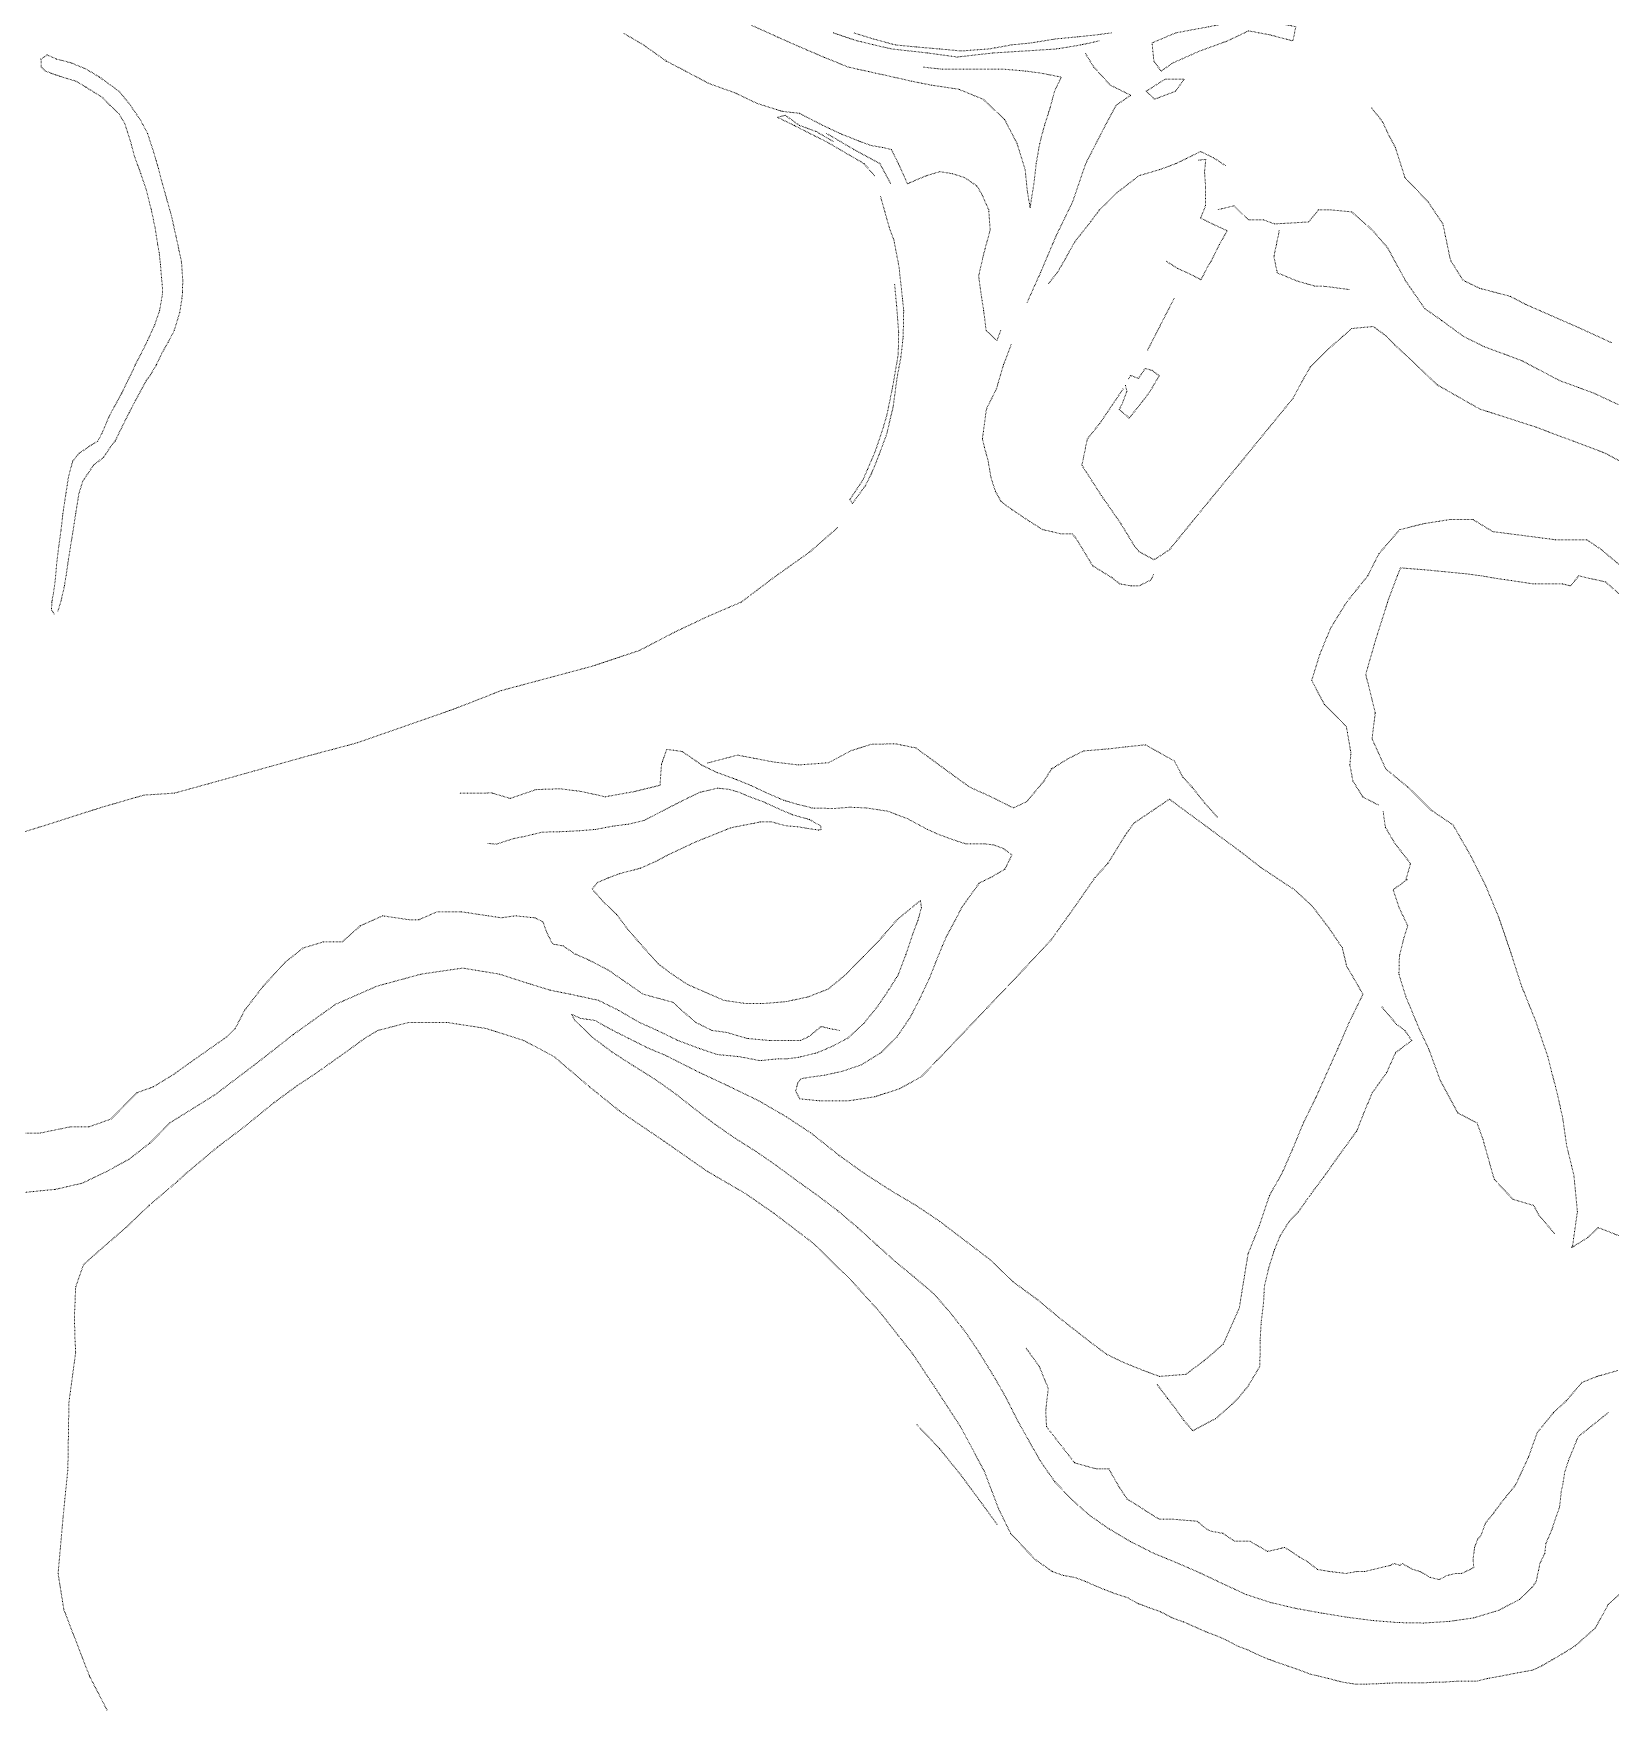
# Model space of a CAD drawing. Extents: x 682410 to 689460, y 7661803 to 7669124.
# Drawn here: x 686728.9 to 687121, y 7664698.9 to 7665114.4 of the extents above; entities that cross this region are included whole.
import ezdxf

# ---------------------------------------------------------------- set-up
doc = ezdxf.new("R2010")
doc.units = 0
doc.header["$MEASUREMENT"] = 0
doc.linetypes.add('DOT', pattern=[0.25, 0, -0.25])
doc.layers.add('02 TOE_Line', color=1, linetype='DOT', lineweight=20)

msp = doc.modelspace()

# ---------------------------------------------------------------- linework, layer by layer
at = {"layer": '02 TOE_Line'}
for points in [[(686950.06, 7665106, 4026.29), (686954.5, 7665105.5, 4026.27), (686959.37, 7665105.5, 4026.38), (686964.56, 7665105.5, 4026.44), (686969.81, 7665105.5, 4026.74), (686975.56, 7665105, 4026.38), (686979.31, 7665104.5, 4026.89), (686984.44, 7665103.5, 4026.15), (686982.75, 7665100, 4026.02), (686981.69, 7665096, 4026.07), (686980.25, 7665091.5, 4026.27), (686979.06, 7665087, 4026.45), (686978.19, 7665082, 4026.52), (686977.69, 7665077.5, 4026.69), (686977.13, 7665074, 4026.77), (686976.69, 7665071, 4027.05), (686976, 7665075, 4026.61), (686975.44, 7665080.5, 4026.33), (686973.44, 7665087, 4026.23), (686970.31, 7665093, 4026.13), (686965, 7665098, 4025.98), (686958.88, 7665100.5, 4026.14), (686952.12, 7665101.5, 4026.11), (686947.13, 7665102.5, 4026.18), (686942.75, 7665103.5, 4026.12), (686938.25, 7665104.5, 4026.21), (686931.44, 7665106, 4025.88), (686925.31, 7665108.5, 4025.83), (686919.44, 7665111, 4025.32), (686913.81, 7665113.5, 4024.75), (686907.19, 7665116.5, 4024.23)], [(687042, 7665112.5, 4025.7), (687042.75, 7665116, 4025.61), (687035.75, 7665117.5, 4024.68), (687028.75, 7665117.5, 4023.46), (687021, 7665116, 4022.36), (687012.88, 7665114.5, 4021.75), (687007, 7665112, 4021.1), (687007.44, 7665107.5, 4020.89), (687009.25, 7665105, 4020.94), (687012.12, 7665107, 4020.83), (687018.88, 7665110, 4021.59), (687025.75, 7665112.5, 4022.83), (687031, 7665115, 4023.86), (687036.31, 7665114, 4024.81), (687042, 7665112.5, 4025.6)], [(686969.38, 7665040.5, 4026.89), (686968.44, 7665038, 4026.75), (686965.75, 7665040.5, 4025.12), (686965.12, 7665045.5, 4023.48), (686964.5, 7665049.5, 4021.97), (686963.88, 7665054, 4021.04), (686965.12, 7665059.5, 4021.45), (686966.75, 7665065.5, 4021.43), (686966.38, 7665070.5, 4021.27), (686964.63, 7665074.5, 4020.4), (686963.38, 7665076.5, 4019.56), (686960.44, 7665078.5, 4017.69), (686957.31, 7665079.5, 4015.36), (686954.25, 7665080, 4013.38), (686950.88, 7665079, 4010.75), (686947.38, 7665077.5, 4009.22), (686946.19, 7665077, 4008.65), (686943.94, 7665082, 4008.64), (686942.19, 7665085.5, 4008.59), (686940, 7665086, 4008.39), (686937.19, 7665086.5, 4008.39), (686934.38, 7665087.5, 4008.38), (686929.38, 7665089.5, 4008.35), (686925.13, 7665091.5, 4008.32), (686919.31, 7665094.5, 4008.38), (686915, 7665095, 4009.34), (686908.69, 7665097, 4010.01), (686903.5, 7665099.5, 4010.12), (686896.62, 7665102, 4009.73), (686891, 7665105, 4010.17), (686886.19, 7665107.5, 4009.51), (686880.56, 7665111.5, 4008.74), (686875.44, 7665114.5, 4008.87)], [(686927.75, 7665114.5, 4022.05), (686933.69, 7665112.5, 4022.16), (686942.25, 7665110.5, 4022.3), (686951.19, 7665109.5, 4022.36), (686958.56, 7665108.5, 4022.88), (686967.44, 7665109.5, 4023.18), (686975.44, 7665110, 4023.66), (686983.25, 7665110.5, 4023.67), (686989.31, 7665111.5, 4023.87), (686993.81, 7665112.5, 4023.93)], [(686996.94, 7665114.5, 4023.76), (686993.12, 7665114, 4023.92), (686988.37, 7665113.5, 4023.58), (686983.06, 7665113, 4023.62), (686976.94, 7665112, 4023.74), (686972, 7665111.5, 4023.64), (686966.44, 7665110.5, 4023.16), (686959.5, 7665110, 4022.95), (686954.13, 7665110.5, 4022.59), (686948.31, 7665111, 4022.25), (686943.19, 7665111.5, 4022.19), (686937.69, 7665113, 4022.12), (686932.81, 7665114.5, 4022.04)], [(686734.06, 7664970, 4010.09), (686733.38, 7664971, 4010.09), (686733.44, 7664973, 4009.97), (686733.81, 7664975, 4010.01), (686734.31, 7664978.5, 4009.92), (686734.69, 7664983, 4009.89), (686735.19, 7664987, 4009.96), (686735.75, 7664991, 4010.09), (686736.19, 7664995, 4010.14), (686736.88, 7664999.5, 4010.16), (686737.56, 7665004, 4010.28), (686738.62, 7665008, 4010.14), (686740.25, 7665010, 4010.27), (686743.19, 7665012, 4010.2), (686744.88, 7665013, 4010.33), (686745.94, 7665015, 4010.36), (686747.62, 7665019, 4010.17), (686748.94, 7665021.5, 4010.49), (686750.88, 7665025, 4010.37), (686752.31, 7665028, 4010.59), (686753.56, 7665030.5, 4010.56), (686754.19, 7665032, 4010.59), (686755.5, 7665034.5, 4010.76), (686757.25, 7665038, 4010.68), (686759.06, 7665042, 4010.41), (686760.25, 7665045.5, 4010.52), (686760.94, 7665049.5, 4010.5), (686761, 7665050.5, 4010.5), (686760.44, 7665057, 4010.27), (686760.19, 7665059.5, 4010.33), (686759.75, 7665062, 4010.5), (686759.13, 7665066, 4010.35), (686758.19, 7665070.5, 4010.38), (686756.94, 7665075.5, 4010.21), (686755.56, 7665079.5, 4010.16), (686753.94, 7665084, 4009.98), (686752.88, 7665088, 4010.01), (686751.56, 7665092, 4010.11), (686750.06, 7665094.5, 4009.98), (686747.88, 7665096.5, 4010.02), (686745.94, 7665098.5, 4010.1), (686741.94, 7665101, 4009.78), (686739.44, 7665102.5, 4009.77), (686736.06, 7665103.5, 4009.74), (686733.19, 7665104.5, 4009.7), (686731.87, 7665105, 4009.81), (686730.81, 7665106, 4009.83), (686730.75, 7665108, 4009.84), (686732.31, 7665109, 4009.69), (686734.62, 7665108, 4009.86), (686738.38, 7665107, 4009.69), (686741.94, 7665105.5, 4009.76), (686745.31, 7665103.5, 4009.82), (686750.13, 7665100, 4009.71), (686752.62, 7665097, 4009.88), (686755.38, 7665093, 4009.9), (686757.25, 7665089.5, 4009.95), (686758.56, 7665085.5, 4009.98), (686759.75, 7665081.5, 4010.12), (686760.81, 7665077.5, 4010.22), (686762.06, 7665073, 4010.1), (686763.19, 7665069, 4010.34), (686764.31, 7665064, 4010.35), (686765.06, 7665060.5, 4010.58), (686765.69, 7665057.5, 4010.62), (686766, 7665053, 4010.54), (686765.94, 7665050, 4010.72), (686765.81, 7665048.5, 4010.69), (686765.25, 7665045, 4010.75), (686763.88, 7665040.5, 4010.62), (686762.31, 7665037.5, 4010.71), (686760.88, 7665035, 4010.75), (686759.44, 7665032, 4010.77), (686758, 7665029.5, 4010.68), (686756.88, 7665028, 4010.68), (686754.19, 7665023, 4010.66), (686752.62, 7665020, 4010.74), (686750.63, 7665016, 4010.67), (686749.19, 7665013, 4010.7), (686748.31, 7665012, 4010.64), (686746.31, 7665009, 4010.12), (686743.81, 7665007, 4010.14), (686741.12, 7665003, 4009.94), (686740.19, 7665000, 4010.06), (686739.38, 7664995, 4009.96), (686738.69, 7664990.5, 4009.92), (686738.12, 7664987, 4009.84), (686737.56, 7664983.5, 4009.89), (686737.06, 7664980, 4009.84), (686736.56, 7664977, 4010.04), (686735.81, 7664973.5, 4010.1), (686734.88, 7664970.5, 4009.97)], [(686975.94, 7665047.5, 4026.78), (686979.31, 7665055, 4026.84), (686983.12, 7665064, 4026.64), (686987.25, 7665072.5, 4026.34), (686990.5, 7665082, 4026.12), (686995.12, 7665091, 4025.58), (686998.06, 7665096.5, 4025.19), (687001.69, 7665099, 4024.69), (686996.62, 7665101.5, 4024.82), (686992.5, 7665106, 4025.39), (686990.38, 7665109.5, 4025.43)], [(686938, 7665079, 4008.06), (686935.38, 7665082, 4008.09), (686925.94, 7665087.5, 4008.68), (686921.88, 7665089.5, 4008.68), (686918, 7665091.5, 4008.72), (686913.88, 7665093.5, 4008.81), (686915.81, 7665094, 4008.63), (686919.31, 7665091.5, 4008.47), (686923.44, 7665090, 4008.85), (686927.75, 7665087.5, 4008.8)], [(687121.19, 7665037.5, 4050.58), (687113.56, 7665041, 4049.17), (687099.88, 7665047, 4056.35), (687096.06, 7665049, 4051.27), (687088.44, 7665051, 4046.39), (687084.31, 7665053, 4046.35), (687081.19, 7665058, 4045.33), (687079.31, 7665067, 4042.85), (687075.63, 7665072.5, 4041.94), (687069.87, 7665078.5, 4041.15), (687067.5, 7665086, 4039.36), (687065.88, 7665089, 4038.63), (687064.25, 7665092.5, 4037.77), (687061.44, 7665096, 4037.08)], [(686926.06, 7665089.5, 4009.47), (686932.88, 7665085.5, 4009.12), (686939.31, 7665082, 4007.91), (686942, 7665077, 4008.01)], [(687025.25, 7665081.5, 4044.55), (687022.19, 7665083.5, 4040.76), (687019.06, 7665085, 4040.98), (687012.94, 7665082, 4038.19), (687008.88, 7665080.5, 4036.21), (687003.75, 7665079, 4033.95), (686997.94, 7665074.5, 4031.39), (686993.94, 7665070.5, 4029.6), (686991.69, 7665067.5, 4028.7), (686987.75, 7665062.5, 4027.59), (686985.25, 7665058, 4027.33), (686983.5, 7665055, 4027.32), (686981.13, 7665052, 4026.71)], [(687018.57, 7665082.85, 4042.44), (687020.34, 7665083.06, 4042.92), (687020.05, 7665079.88, 4043.27), (687020.31, 7665076.18, 4043.62), (687020.3, 7665071.58, 4043.88), (687019.07, 7665068.45, 4043.98), (687022.54, 7665066.74, 4044.03), (687025.69, 7665065.31, 4044.09), (687023.73, 7665061.87, 4044.04), (687021.7, 7665057.78, 4044.05), (687020.89, 7665056.47, 4044.07), (687019.15, 7665053.13, 4044.06), (687016.64, 7665054.43, 4044.01), (687013.3, 7665055.96, 4043.92), (687010.36, 7665057.85, 4043.81)], [(686943, 7665052, 4009.04), (686943.5, 7665046.5, 4009.02), (686944, 7665040, 4009.12), (686943.88, 7665034.5, 4009.2), (686942.5, 7665026.5, 4009.4), (686941.06, 7665019.5, 4009.45), (686940.19, 7665016.5, 4009.51), (686938.19, 7665010.5, 4009.54), (686935.19, 7665003.5, 4009.69), (686931.88, 7664998.5, 4009.74), (686932.5, 7664997.5, 4009.66), (686935.75, 7665002, 4009.67), (686937.25, 7665005, 4009.61), (686938.5, 7665008, 4009.56), (686940.94, 7665014.5, 4009.5), (686942.62, 7665021.5, 4009.48), (686943.56, 7665028.5, 4009.24), (686944.56, 7665034, 4009.19), (686945.12, 7665039, 4009.18), (686945.25, 7665045.5, 4009.1), (686944.94, 7665048.5, 4009.06), (686944.06, 7665056.5, 4008.53), (686942.81, 7665063, 4008.49), (686941.69, 7665066, 4008.66), (686939.44, 7665074, 4008.89)], [(687124.19, 7665021.5, 4056.19), (687116.69, 7665025, 4055.29), (687108.44, 7665028, 4053.92), (687098.94, 7665033, 4052.64), (687089.56, 7665036.5, 4051.01), (687084.5, 7665039, 4050.01), (687079, 7665043, 4049.21), (687074.75, 7665046, 4048.25), (687069.94, 7665053, 4047.14), (687065.62, 7665061, 4046.28), (687061.75, 7665065.5, 4046.04), (687056.62, 7665070, 4046.31), (687051.31, 7665070.5, 4046.12), (687048.38, 7665070.5, 4046.14), (687045.94, 7665067.5, 4045.44), (687037.44, 7665067, 4045.36), (687034.75, 7665068, 4045.55), (687030.94, 7665068, 4045.29), (687027.37, 7665071.5, 4045.33), (687023.25, 7665070.5, 4045.36)], [(687038.63, 7665065.37, 4046.22), (687037.3, 7665058.91, 4045.59), (687038.11, 7665054.85, 4045.58), (687042.99, 7665052.84, 4045.79), (687047.4, 7665051.56, 4045.87), (687050.01, 7665051.48, 4046.1), (687056.13, 7665050.68, 4046.31)], [(687012.5, 7665048.5, 4044.89), (687005.81, 7665035.5, 4045.32)], [(687129.75, 7665004.5, 4057.51), (687119.69, 7665010, 4056.15), (687102.44, 7665016.5, 4053.93), (687088.44, 7665021, 4051.79), (687077.88, 7665027, 4050.15), (687071.06, 7665033.5, 4048.62), (687067.25, 7665037, 4048.21), (687065.38, 7665039, 4047.51), (687062, 7665041.5, 4046.71), (687056.62, 7665041, 4045.75), (687054.38, 7665039, 4045.43), (687050.94, 7665036, 4045.08), (687046.38, 7665031.5, 4044.82), (687044.25, 7665027.79, 4044.76), (687042.09, 7665023.71, 4046.02), (687035.93, 7665016.18, 4046.01), (687029.78, 7665008.64, 4046), (687023.62, 7665001.1, 4045.98), (687017.46, 7664993.56, 4045.97), (687011.31, 7664986.02, 4045.96), (687007.5, 7664983.5, 4045.33), (687003.81, 7664985.5, 4044.63), (687002.56, 7664987, 4044.84), (686999.25, 7664992.5, 4044.9), (686994.38, 7664999.5, 4044.92), (686989.56, 7665007, 4044.97), (686990.88, 7665013.5, 4045.13), (686994.06, 7665017.5, 4045.1), (686999.81, 7665026, 4045.12)], [(686972, 7665037, 4027.27), (686970.06, 7665032, 4028.75), (686968.31, 7665026, 4029.33), (686965.81, 7665021, 4029.08), (686964.81, 7665013.5, 4029.58), (686966.25, 7665008, 4030.7), (686966.94, 7665004, 4030.95), (686968.06, 7665000.5, 4031.63), (686969.44, 7664998, 4032.06), (686972.13, 7664996, 4033.11), (686976.63, 7664993, 4035), (686979.81, 7664991, 4035.88), (686984.25, 7664990, 4037.54), (686987.12, 7664990, 4038.92), (686988, 7664989, 4039.07), (686992.25, 7664982, 4040.22), (686997.12, 7664979, 4042.09), (686999, 7664977.5, 4042.82), (687001.94, 7664977, 4044.07), (687003.69, 7664977, 4044.64), (687006.75, 7664978.5, 4045.84), (687007.44, 7664980, 4046.87)], [(687001.18, 7665028.52, 4045.47), (687001.67, 7665029.33, 4045.49), (687003.63, 7665028.59, 4045.22), (687005.25, 7665031.07, 4045.41), (687007, 7665030.59, 4045.53), (687008.77, 7665029.25, 4045.58), (687006.3, 7665025.06, 4045.45), (687004.08, 7665022.2, 4045.46), (687001.33, 7665018.74, 4045.55), (686998.85, 7665020.85, 4045.33), (686999.73, 7665022.68, 4045.29), (687000.76, 7665025.43, 4045.48), (687000.31, 7665027.09, 4045.58)], [(686928.81, 7664991.5, 4010.61), (686921.94, 7664985.5, 4010.33), (686912.81, 7664979, 4010.39), (686904.88, 7664973, 4010.23), (686896.69, 7664969.5, 4010.46), (686888.25, 7664965.5, 4010.39), (686879.62, 7664961, 4010.21), (686867.62, 7664957, 4010.35), (686845.19, 7664951, 4010.59), (686833.69, 7664946.5, 4011.16), (686809.37, 7664938, 4010.89), (686798.06, 7664935, 4010.66), (686783.75, 7664931, 4010.63), (686774.81, 7664928.5, 4010.78), (686763.94, 7664925.5, 4010.91), (686756.31, 7664925, 4010.83), (686745.94, 7664922, 4010.69), (686730.25, 7664917, 4010.8), (686715.62, 7664912.5, 4011.52)], [(687126.5, 7664979.5, 4067.3), (687118.75, 7664986, 4066.37), (687115.06, 7664988.5, 4065.5), (687107.25, 7664988.5, 4063.81), (687099.56, 7664989.5, 4062.27), (687091.75, 7664990.5, 4061.12), (687086.81, 7664993.5, 4060.59), (687080.94, 7664993.5, 4062.84), (687074.62, 7664992.5, 4063.82), (687068.56, 7664991, 4064.82), (687063.38, 7664985, 4066.51), (687060.62, 7664979.5, 4066.19), (687055.38, 7664973, 4063.79), (687051.38, 7664966.5, 4062.51), (687048.69, 7664960, 4061.65), (687046.69, 7664953.5, 4059.94), (687049.88, 7664947.5, 4060.96), (687055.31, 7664942, 4063.63), (687056.44, 7664935.5, 4064.76), (687056.19, 7664932.5, 4064.74), (687056.94, 7664928.5, 4064.74), (687059.44, 7664924.5, 4064.68), (687063.38, 7664922.5, 4064.99)], [(687123, 7664815.5, 4068.56), (687117.94, 7664817.5, 4068.55), (687115.31, 7664815, 4068.46), (687111.31, 7664812.5, 4068.55), (687111.56, 7664813, 4068.59), (687111.56, 7664813, 4068.61), (687112.75, 7664821.5, 4068.71), (687111.88, 7664830.5, 4068.58), (687110.06, 7664838, 4068.41), (687109.06, 7664845, 4068.46), (687107.56, 7664851.5, 4068.34), (687105.38, 7664860, 4068.29), (687102.31, 7664869, 4068.1), (687098.88, 7664877.5, 4068.15), (687096.31, 7664885.5, 4068.13), (687093.25, 7664894.5, 4068.09), (687089.94, 7664902.5, 4068.09), (687086.19, 7664910, 4068.13), (687081.85, 7664917.58, 4068.19), (687076.4, 7664921.28, 4068.16), (687074.66, 7664923.03, 4068.4), (687070.52, 7664927.06, 4068.4), (687065.12, 7664931.5, 4068.49), (687061.69, 7664939, 4068.31), (687062.5, 7664945.5, 4068.26), (687060.12, 7664955, 4067.88), (687062.56, 7664963.5, 4067.79), (687065.88, 7664974, 4067.96), (687068.75, 7664981.5, 4068.06), (687075.06, 7664981, 4068.25), (687085.25, 7664980, 4067.97), (687089, 7664979.5, 4067.9), (687091.81, 7664979, 4067.9), (687101.94, 7664977.5, 4067.87), (687109.06, 7664977.5, 4068.35), (687111.06, 7664977, 4068.36), (687113.06, 7664979.5, 4068.6), (687119.75, 7664978, 4068.66), (687126.56, 7664972, 4068.34)], [(687120.44, 7664771.5, 4075.8), (687112.94, 7664765.5, 4075.92), (687110.5, 7664759.5, 4075.99), (687109.56, 7664756.5, 4075.87), (687109.19, 7664754, 4075.79), (687108.75, 7664752, 4075.84), (687108.31, 7664748, 4075.62), (687107.25, 7664745, 4075.75), (687106.44, 7664742.5, 4075.68), (687104.94, 7664739, 4075.53), (687104.62, 7664736.5, 4075.49), (687103.44, 7664734, 4075.61), (687102.5, 7664729.5, 4075.08), (687101.44, 7664728, 4074.95), (687098.37, 7664725.05, 4074.65), (687093.11, 7664722.31, 4074.18), (687086.92, 7664720.46, 4073.56), (687080.89, 7664719.59, 4072.97), (687074.51, 7664719.18, 4072.41), (687068.08, 7664719.3, 4071.77), (687062.01, 7664719.79, 4071.13), (687055.53, 7664720.62, 4070.37), (687049.12, 7664721.67, 4069.66), (687042.77, 7664722.82, 4068.97), (687036.54, 7664724.26, 4068.42), (687030.4, 7664726.27, 4067.8), (687024.58, 7664728.95, 4066.98), (687018.99, 7664731.61, 4066.26), (687013.22, 7664734.13, 4065.62), (687007.34, 7664736.55, 4064.9), (687001.65, 7664739.43, 4064.06), (686996.31, 7664742.59, 4063.34), (686991.45, 7664745.96, 4062.7), (686987.02, 7664749.89, 4061.97), (686982.79, 7664754.35, 4061.36), (686979.36, 7664759.24, 4060.93), (686976.41, 7664764.4, 4060.46), (686973.33, 7664769.97, 4060.03), (686970.57, 7664775.44, 4059.56), (686967.52, 7664780.74, 4059.08), (686964.21, 7664786.15, 4058.61), (686960.66, 7664791.43, 4058.12), (686956.83, 7664796.33, 4057.66), (686952.77, 7664801.01, 4057.28), (686947.81, 7664805.23, 4056.84), (686943.16, 7664809.05, 4056.39), (686938.58, 7664813.16, 4055.96), (686933.76, 7664817.52, 4055.48), (686928.79, 7664821.73, 4055.02), (686923.5, 7664825.71, 4054.56), (686918.39, 7664829.36, 4054.17), (686913.54, 7664832.96, 4053.69), (686908.45, 7664836.46, 4053.2), (686903.32, 7664839.7, 4052.76), (686898.37, 7664843.13, 4052.38), (686893.36, 7664846.93, 4051.95), (686888.4, 7664850.84, 4051.46), (686883.21, 7664854.5, 4051.14), (686878.05, 7664857.71, 4050.78), (686872.65, 7664861.2, 4050.41), (686867.88, 7664864.77, 4050.05), (686863.57, 7664868.92, 4049.78), (686862.69, 7664870.5, 4049.45), (686864.94, 7664869.5, 4049.25), (686868.44, 7664869, 4048.72), (686872.94, 7664866.5, 4048.5), (686876.94, 7664864.5, 4048.28), (686881.94, 7664862, 4048.05), (686885.62, 7664860.5, 4047.95), (686894.56, 7664856, 4047.63), (686901, 7664853, 4047.44), (686909.25, 7664849, 4047.43), (686916.13, 7664845, 4047.73), (686922.19, 7664841, 4047.92), (686929.12, 7664835.5, 4047.99), (686935.38, 7664831, 4047.98), (686942.38, 7664826.5, 4048.03), (686948.31, 7664823, 4048.04), (686954.25, 7664819, 4048.12), (686966.75, 7664809.5, 4048.02), (686972.44, 7664804, 4048.04), (686978.62, 7664799.5, 4048.06), (686984, 7664795, 4048.26), (686991.69, 7664789, 4048.3), (686995.69, 7664786, 4048.29), (686999.81, 7664784, 4048.18), (687004.75, 7664782, 4048.13), (687008.88, 7664780.5, 4048.21), (687015.38, 7664781, 4048.26), (687020.06, 7664784.5, 4048.18), (687024.69, 7664788.5, 4048.34), (687028.69, 7664797.5, 4048.15), (687029.81, 7664804.5, 4048.17), (687030.88, 7664811, 4047.95), (687033.69, 7664818, 4048), (687036.19, 7664825.5, 4047.85), (687039.31, 7664831, 4048.24), (687041.94, 7664837, 4048.21), (687044.62, 7664843.5, 4048.15), (687047.81, 7664850, 4048.18), (687053.19, 7664862, 4048.23), (687056, 7664868.5, 4048.25), (687059.44, 7664875.5, 4048.3), (687055.38, 7664882.5, 4048.59), (687054.31, 7664887, 4048.56), (687050.94, 7664892, 4048.51), (687046.75, 7664897.5, 4048.84), (687042.38, 7664901.5, 4048.56), (687034.06, 7664907, 4048.73), (687028.94, 7664911, 4049.16), (687020.12, 7664917.5, 4049.27), (687011.31, 7664924, 4049.77), (687007.63, 7664921.5, 4049.71), (687002.44, 7664918, 4049.73), (687000.31, 7664915, 4049.57), (686996, 7664908, 4049.62), (686992.81, 7664904.5, 4049.66), (686987.25, 7664896.5, 4049.57), (686981.88, 7664889, 4049.53), (686973.5, 7664880, 4049.34), (686965.88, 7664872, 4049.15), (686953.5, 7664859, 4048.73), (686949.62, 7664855, 4048.62), (686944.19, 7664852, 4048.57), (686938, 7664850, 4048.54), (686931.44, 7664849, 4048.28), (686924.31, 7664849, 4048.16), (686919.38, 7664849.5, 4047.87), (686918.38, 7664851.5, 4047.79), (686918.94, 7664853.5, 4047.15), (686919.68, 7664854.49, 4046.64), (686922.04, 7664854.91, 4046.41), (686925.6, 7664855.36, 4046.12), (686930.29, 7664856.44, 4045.7), (686934.67, 7664857.92, 4045.27), (686939.76, 7664861.08, 4044.68), (686943.54, 7664864.87, 4044.08), (686946.88, 7664869.81, 4043.47), (686949.21, 7664874.31, 4042.87), (686951.73, 7664879.68, 4042.1), (686953.82, 7664884.99, 4041.38), (686955.81, 7664889.76, 4040.82), (686958.18, 7664894.18, 4040.55), (686959.79, 7664897.23, 4040.34), (686964.04, 7664903.14, 4040.11), (686967.24, 7664904.73, 4040.12), (686970.42, 7664906.6, 4040.55), (686972.15, 7664910.13, 4040.54), (686970.13, 7664911.66, 4040.52), (686967.64, 7664912.61, 4040.43), (686965.41, 7664912.87, 4040.5), (686960.72, 7664912.89, 4039.89), (686958.1, 7664913.7, 4040.29), (686954.15, 7664915.13, 4039.93), (686951.07, 7664916.52, 4039.87), (686946.2, 7664919.15, 4039.98), (686941.28, 7664921.01, 4040.11), (686935.87, 7664921.82, 4039.96), (686931.84, 7664922, 4039.94), (686928.02, 7664921.67, 4039.76), (686922.5, 7664921.8, 4039.18), (686918.92, 7664922.68, 4039.12), (686915.38, 7664923.74, 4038.89), (686911.55, 7664925.39, 4038.34), (686907.29, 7664927.39, 4037.83), (686903.64, 7664928.87, 4037.13), (686898.9, 7664930.59, 4036.01), (686895.07, 7664932.45, 4035.21), (686893.42, 7664933.64, 4035.45), (686890.14, 7664935.85, 4035.2), (686886.33, 7664936.38, 4034.61), (686885.02, 7664932.65, 4034.51), (686884.66, 7664927.45, 4034.35), (686878.44, 7664925.92, 4033.45), (686871.05, 7664924.59, 4032.8), (686864.99, 7664925.93, 4032.54), (686859.73, 7664926.58, 4032.22), (686853.87, 7664926.39, 4031.54), (686847.42, 7664924.18, 4031.36), (686842.8, 7664925.54, 4030.78), (686834.74, 7664925.47, 4029.49)], [(687023.25, 7664919.5, 4049.86), (687020.12, 7664923, 4049.25), (687016.94, 7664927, 4048.62), (687014.63, 7664929.5, 4047.93), (687012.56, 7664933.5, 4047.28), (687009.81, 7664935, 4046.16), (687005.38, 7664937.5, 4044.29), (687000.38, 7664937, 4042.54), (686996.19, 7664936.5, 4041.04), (686990, 7664936, 4039.05), (686986, 7664934, 4037.87), (686982, 7664931.5, 4036.86), (686980.12, 7664928.5, 4036.99), (686975.84, 7664923.39, 4036.9), (686972.52, 7664921.82, 4037.14), (686966.89, 7664924.63, 4036.42), (686961.74, 7664926.94, 4034.43), (686957.94, 7664929.67, 4033.84), (686948.27, 7664936.74, 4033.09), (686943.11, 7664937.77, 4032.97), (686937.14, 7664937.63, 4033.32), (686932.13, 7664936.03, 4033.98), (686926.56, 7664933.05, 4035.16), (686919.05, 7664932.5, 4035.42), (686912.76, 7664933.26, 4035.41), (686903.95, 7664934.95, 4034.39), (686896.46, 7664932.98, 4035.24)], [(686724.31, 7664826, 4040.16), (686734.31, 7664827, 4041.12), (686740.94, 7664828.5, 4041.82), (686747.19, 7664831.5, 4042.48), (686752.69, 7664834.5, 4043.05), (686757.81, 7664838.5, 4043.54), (686762.75, 7664843.5, 4044.04), (686774, 7664850.5, 4044.71), (686784.56, 7664858.5, 4045.65), (686793.5, 7664865.5, 4046.38), (686804, 7664873, 4047.02), (686814.25, 7664877.5, 4047.76), (686825.25, 7664880.5, 4048.22), (686835.63, 7664882, 4048.7), (686844.75, 7664880.5, 4049.2), (686852.5, 7664878, 4049.3), (686857.38, 7664876.5, 4049.52), (686862.38, 7664875.5, 4049.36), (686869.31, 7664874, 4049.01), (686874.38, 7664871.5, 4048.63), (686879.5, 7664868.5, 4048.28), (686884, 7664866.5, 4048.19), (686889.12, 7664864, 4047.99), (686894.5, 7664862, 4047.98), (686899, 7664860.5, 4047.64), (686904.25, 7664860, 4047.34), (686909.5, 7664859, 4047.09), (686914.14, 7664859.47, 4046.82), (686916.23, 7664859.44, 4046.45), (686919.2, 7664859.84, 4046.26), (686923.75, 7664860.97, 4045.87), (686927.71, 7664862.64, 4045.18), (686931.39, 7664864.61, 4044.67), (686935.3, 7664868.24, 4044), (686938.81, 7664872.56, 4043.6), (686941.58, 7664876.65, 4043.15), (686943.84, 7664880.28, 4042.32), (686945.79, 7664885.4, 4041.73), (686947.51, 7664890.51, 4041.23), (686948.78, 7664893.85, 4040.71), (686949.66, 7664897.08, 4040.25), (686949.4, 7664898.79, 4040.16), (686946.93, 7664896.78, 4040.04), (686943.57, 7664894.01, 4039.83), (686939.23, 7664888.97, 4039.74), (686935.22, 7664884.91, 4039.73), (686930.9, 7664880.43, 4039.83), (686926.49, 7664876.8, 4039.89), (686921.42, 7664874.82, 4039.88), (686916.03, 7664873.67, 4039.82), (686910.05, 7664873.16, 4039.89), (686905.82, 7664873.21, 4039.87), (686900.61, 7664873.97, 4040.08), (686895.92, 7664876, 4039.99), (686891.48, 7664877.94, 4040.05), (686887.69, 7664880.46, 4039.99), (686884.22, 7664883.05, 4039.92), (686879.18, 7664888.7, 4039.78), (686876.45, 7664891.9, 4039.91), (686873.86, 7664895.37, 4039.86), (686870.77, 7664898.27, 4040.37), (686867.79, 7664901.64, 4040.54), (686869.13, 7664903.3, 4040.31), (686871.81, 7664904.41, 4039.89), (686874.55, 7664905.47, 4039.79), (686879.84, 7664906.85, 4039.77), (686883.62, 7664908.53, 4039.87), (686886.49, 7664910.07, 4039.83), (686893.72, 7664913.46, 4039.88), (686899.2, 7664915.64, 4039.83), (686902.27, 7664916.89, 4039.53), (686909.67, 7664918.34, 4039.76), (686912.34, 7664918.36, 4039.88), (686916.01, 7664917.36, 4039.83), (686918.79, 7664917.16, 4039.8), (686921.54, 7664916.69, 4039.79), (686924.04, 7664916.32, 4039.92), (686924.7, 7664916.47, 4040.05), (686924.66, 7664917.34, 4039.9), (686921.72, 7664918.96, 4039.58), (686917.64, 7664920.12, 4039.2), (686914.75, 7664921.33, 4038.64), (686910.46, 7664923.3, 4038.32), (686906.59, 7664924.73, 4037.7), (686904.32, 7664925.71, 4037.21), (686901.92, 7664926.41, 4036.55), (686898.98, 7664926.74, 4035.94), (686894.65, 7664925.73, 4035.63), (686892.48, 7664924.72, 4035.29), (686888.6, 7664922.78, 4035.45), (686884.54, 7664920.69, 4035.42), (686880.67, 7664918.69, 4035.36), (686876.83, 7664917.8, 4035.17), (686872.88, 7664917.27, 4034.85), (686868.53, 7664916.47, 4034.7), (686864.61, 7664916.14, 4034.57), (686859.27, 7664915.88, 4034.17), (686855.38, 7664915.81, 4033.87), (686851.64, 7664914.87, 4033.79), (686848.24, 7664914.2, 4033.63), (686844.03, 7664912.82, 4033.61), (686841.88, 7664912.99, 4033.68)], [(687107.06, 7664816, 4068.67), (687103.25, 7664820.5, 4067.2), (687101.88, 7664823, 4066.03), (687096.75, 7664824.5, 4062.39), (687092.06, 7664829.5, 4060.58), (687089.25, 7664839.5, 4059.15), (687087.81, 7664843.5, 4058.42), (687083, 7664846, 4055.81), (687078.69, 7664854, 4054.85), (687075.75, 7664862, 4054.01), (687073.38, 7664867, 4053.1), (687070.06, 7664875, 4052.72), (687068.38, 7664880.5, 4052.14), (687068.5, 7664885, 4053), (687069.62, 7664889.5, 4054.89), (687070.56, 7664892.5, 4056.21), (687068.44, 7664897, 4056.58), (687066.94, 7664901.5, 4056.87), (687070.44, 7664904, 4059.66), (687070.12, 7664904, 4059.6), (687071.25, 7664908, 4061.67), (687067.38, 7664913, 4062.99), (687065, 7664917, 4064.01), (687064.44, 7664921, 4064.89)], [(686929.31, 7664866.5, 4044.68), (686926.69, 7664867, 4045.05), (686924.75, 7664867.5, 4045.13), (686921.69, 7664865, 4045.12), (686919.56, 7664864, 4045.38), (686917, 7664864, 4045.53), (686911.94, 7664864, 4045.63), (686906.38, 7664864.5, 4045.7), (686901.25, 7664866, 4045.42), (686897.56, 7664866.5, 4045.41), (686893.56, 7664868.5, 4045.26), (686890.63, 7664871, 4044.72), (686887.88, 7664873.5, 4044.78), (686880.5, 7664875.5, 4045.48), (686875.44, 7664879, 4045), (686871.81, 7664881.5, 4044.87), (686867, 7664884, 4045.32), (686863.56, 7664885.5, 4046.35), (686860.62, 7664887.5, 4047.4), (686857.94, 7664888, 4046.94), (686856.44, 7664891, 4045.27), (686855.56, 7664893.5, 4043.98), (686853.56, 7664894.5, 4042.97), (686848.63, 7664895, 4042.28), (686845.19, 7664894.5, 4041.82), (686841.94, 7664895, 4041.26), (686835.19, 7664896, 4040.28), (686829.25, 7664896, 4039.82), (686824.62, 7664894, 4040.66), (686822.44, 7664894, 4040.41), (686815.69, 7664895, 4038.2), (686810.13, 7664892.5, 4038.5), (686805.63, 7664888.5, 4040.31), (686800.94, 7664888.5, 4039.19), (686795.94, 7664887, 4038.76), (686791.5, 7664883.5, 4038.83), (686786, 7664877.5, 4038.44), (686781.38, 7664871.5, 4039.65), (686779.06, 7664867, 4040.46), (686777.06, 7664865, 4040.48), (686767.81, 7664858.5, 4041.1), (686763.62, 7664855.5, 4039.73), (686758.69, 7664852.5, 4039.07), (686754.56, 7664851, 4038.25), (686748.19, 7664844.5, 4038.53), (686742.62, 7664842.5, 4037.62), (686737.88, 7664842.5, 4036.55), (686730.56, 7664841, 4036.4), (686724.13, 7664841, 4033.53)], [(687008.25, 7664778.5, 4048.53), (687010.87, 7664775, 4049.14), (687012.81, 7664772.5, 4049.73), (687014.94, 7664769.5, 4050.7), (687017.12, 7664767, 4051.23), (687022.81, 7664770, 4051.59), (687026.81, 7664773.5, 4051.46), (687028.31, 7664775, 4051.33), (687030.81, 7664778, 4051.21), (687033.81, 7664783, 4050.68), (687033.88, 7664789.5, 4050.38), (687034.12, 7664794, 4050.34), (687034.69, 7664798.5, 4050.8), (687034.94, 7664803, 4050.66), (687036, 7664807.5, 4050.94), (687037.44, 7664812, 4050.51), (687038.88, 7664815.5, 4050.27), (687041.06, 7664819, 4050.84), (687043.44, 7664821.5, 4051.34), (687046.62, 7664826, 4051.46), (687049.63, 7664830, 4051.74), (687052.81, 7664834.5, 4051.92), (687057.87, 7664841.5, 4051.77), (687060.06, 7664847, 4051.14), (687061.75, 7664851, 4051.15), (687065.31, 7664856, 4051.21), (687067.56, 7664861, 4050.89), (687071.56, 7664864, 4051.59), (687069.87, 7664866.5, 4051.33), (687067.81, 7664868, 4050.23), (687064, 7664872.5, 4049.42)], [(687124.88, 7664727.85, 4076.68), (687120.43, 7664723.81, 4076.74), (687117.25, 7664718, 4076.17), (687112.19, 7664713.5, 4075.57), (687109, 7664711.5, 4075.11), (687106.38, 7664710, 4074.8), (687103.81, 7664708.5, 4074.82), (687101.69, 7664707.5, 4074.68), (687098.94, 7664707, 4074.64), (687093.75, 7664706, 4074.09), (687090.79, 7664705.47, 4073.3), (687087.83, 7664704.76, 4073.17), (687082.73, 7664704.72, 4073.17), (687079.56, 7664704.5, 4072.93), (687076.99, 7664704.47, 4072.46), (687074.31, 7664704.29, 4072.39), (687068.58, 7664704.33, 4071.86), (687065.93, 7664704.25, 4071.49), (687063.2, 7664704.1, 4071.24), (687060.25, 7664704, 4070.83), (687057.5, 7664704, 4070.63), (687054.31, 7664704.5, 4070.23), (687048.44, 7664706, 4069.65), (687046.31, 7664706.5, 4069.46), (687043.69, 7664707.5, 4069.2), (687040.75, 7664708.5, 4068.73), (687038.47, 7664709.29, 4068.57), (687035.7, 7664710.28, 4068.3), (687033.13, 7664711.38, 4068.05), (687030.81, 7664712.5, 4067.89), (687028.19, 7664713.5, 4067.62), (687025.92, 7664714.72, 4067.3), (687023.12, 7664716, 4067), (687020.35, 7664717.03, 4066.76), (687014.75, 7664719.5, 4066), (687011.94, 7664720.5, 4065.74), (687009.12, 7664722, 4065.42), (687006.31, 7664723, 4065.2), (687003.56, 7664724, 4064.7), (687000.82, 7664725.52, 4064.29), (686997.86, 7664726.47, 4064.04), (686995.19, 7664727.5, 4063.92), (686992.75, 7664728.5, 4063.55), (686990.5, 7664729.5, 4063.24), (686987.88, 7664730.5, 4062.92), (686985, 7664731, 4062.55), (686982.19, 7664732, 4062.44), (686977.88, 7664735, 4062.32), (686971.81, 7664741.5, 4061.67), (686968.85, 7664747.59, 4061.38), (686965.25, 7664757, 4060.74), (686959.37, 7664768, 4059.56), (686953.19, 7664777.5, 4058.75), (686947.56, 7664786, 4057.84), (686939.31, 7664796.5, 4056.67), (686932.06, 7664804.5, 4055.98), (686922.88, 7664813.5, 4055.05), (686913.06, 7664821, 4054.11), (686905.81, 7664826, 4053.39), (686896.38, 7664831.5, 4052.45), (686885.62, 7664839, 4051.59), (686874.56, 7664846.5, 4050.86), (686867.12, 7664852.5, 4050.27), (686858.31, 7664860, 4049.68), (686850.81, 7664864, 4049.11), (686841.38, 7664867, 4048.78), (686831.63, 7664868.5, 4048.1), (686822.25, 7664868.5, 4047.6), (686814.5, 7664866.5, 4047.25), (686811.19, 7664864.5, 4046.86), (686806.38, 7664861, 4046.47), (686799.31, 7664856, 4045.73), (686794.06, 7664852.5, 4045.56), (686788.63, 7664848.5, 4045.35), (686781.25, 7664842.5, 4044.62), (686774.62, 7664837.5, 4044.1), (686766.87, 7664831, 4043.48), (686764.69, 7664829, 4043.33), (686757.62, 7664823, 4042.73), (686751.88, 7664817.5, 4042.14), (686745.5, 7664812, 4041.14), (686741.3, 7664808.25, 4040.51), (686739.38, 7664802.77, 4040.1), (686739.08, 7664795.8, 4039.61), (686739.16, 7664790.62, 4039.23), (686739.38, 7664786.5, 4040.92), (686737.69, 7664774, 4040.05), (686737.44, 7664757.5, 4039.51), (686736.25, 7664745.5, 4037.88), (686735, 7664731.5, 4036.26), (686736.44, 7664722.5, 4035.21), (686742.81, 7664706, 4033.64), (686747.19, 7664697.5, 4032.59)], [(686975.69, 7664787.5, 4054.92), (686978.94, 7664783, 4055.47), (686981.19, 7664777.5, 4056.23), (686980.56, 7664772, 4058.69), (686980.75, 7664768, 4059.35), (686987.75, 7664759, 4059.63), (686993.12, 7664757.5, 4057.99), (686994.75, 7664757.5, 4057.7), (686996.25, 7664757.5, 4057.85), (686998.81, 7664753, 4059.78), (687000.81, 7664750, 4061.1), (687003.25, 7664748.5, 4061.67), (687005.56, 7664747, 4062.31), (687008.75, 7664745, 4062.71), (687011.94, 7664745, 4062.45), (687018.19, 7664744.5, 4061.44), (687020.62, 7664742.5, 4062.12), (687021.69, 7664742, 4062.47), (687024.56, 7664741.5, 4063.82), (687027.56, 7664739.5, 4063.63), (687031.38, 7664739.5, 4064.1), (687035.69, 7664737, 4063.66), (687038.12, 7664737.5, 4063.15), (687039.94, 7664738, 4062.67), (687041.56, 7664737, 4063.16), (687043.75, 7664735.5, 4064.04), (687045.56, 7664734.5, 4065.25), (687048.12, 7664732.5, 4066.59), (687051.12, 7664732, 4066.92), (687055.25, 7664731.5, 4066.79), (687057.94, 7664732, 4066.91), (687059.88, 7664732, 4067.05), (687066.25, 7664733.5, 4065.93), (687067.19, 7664734, 4065.66), (687068.62, 7664733.5, 4065.86), (687069.19, 7664734, 4068.04), (687071.81, 7664732.5, 4068.58), (687073.62, 7664732, 4068.91), (687076.19, 7664730.5, 4069.47), (687078.44, 7664730, 4069.67), (687080.31, 7664731, 4069.7), (687082.38, 7664731.5, 4069.99), (687083.94, 7664731.5, 4070.2), (687086.06, 7664732.5, 4070.56), (687087, 7664733, 4070.68), (687086.81, 7664735, 4070.29), (687087.19, 7664738, 4070.2), (687087.94, 7664740, 4070.3), (687088.81, 7664741, 4070.58), (687089.88, 7664744, 4071.1), (687091.88, 7664746.5, 4071.7), (687093.75, 7664749, 4072.18), (687094.94, 7664750.5, 4072.43), (687097.38, 7664753.5, 4072.77), (687098.75, 7664756.5, 4073.05), (687100.62, 7664760.5, 4073.81), (687102.75, 7664766.5, 4074.92), (687106.81, 7664771.5, 4074.87), (687110.06, 7664774.5, 4074.95), (687113.88, 7664779, 4075.18), (687117.69, 7664780.5, 4073.63), (687122.94, 7664782, 4073.07)], [(686948.5, 7664768.5, 4061.47), (686954.19, 7664762.5, 4061.54), (686959.44, 7664756, 4061.6), (686963.88, 7664750, 4061.74), (686968.62, 7664743.5, 4062.28)]]:
    msp.add_polyline3d(points, dxfattribs=at)
msp.add_polyline3d([(687007.63, 7665098, 4026.71), (687007.63, 7665098, 4027.2), (687005.56, 7665100, 4024.88), (687010.25, 7665103, 4025.5), (687015, 7665103, 4026.51), (687012.81, 7665100, 4026.89)], close=True, dxfattribs=at)

doc.saveas('drawing.dxf')
